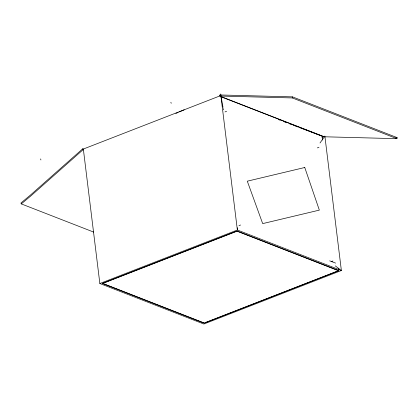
<?xml version="1.0" encoding="UTF-8"?>
<svg xmlns="http://www.w3.org/2000/svg" width="418" height="418" viewBox="0 0 418 418"><rect width="100%" height="100%" fill="white"/><g stroke="black" fill="none" stroke-linecap="round" stroke-linejoin="round"><path stroke-width="0.63" d="M237.664 227.753L237.367 230.015L99.85 283.514L83.339 149.043L82.727 148.803L30.279 195.211L20.9 203.054L21.302 203.9L93.684 232.089M292.318 97.937L292.485 96.866L219.769 94.959L219.602 96.03L292.318 97.937L396.933 138.682L397.1 137.611L292.485 96.866M320.016 142.982L324.859 136.049L341.37 270.519L203.848 324.018L99.85 283.514M83.741 149.884L83.13 149.649L30.686 196.058L21.302 203.9M175.847 113.435L178.225 112.4M179.411 111.883L184.166 109.814M83.339 149.043L220.856 95.539L223.013 107.363M224.994 111.925L226.598 111.298M321.85 137.219L323.652 136.514M317.361 147.899L318.965 147.272M238.955 225.642L240.564 225.015M102.447 283.373L237.006 231.023L338.773 270.66L204.23 323.156L102.447 283.373L203.603 322.774M102.462 283.519L237.022 231.17L338.789 270.801M331.511 261.537L332.927 260.989M204.815 322.774L338.773 270.66M395.804 137.595L397.1 137.611M396.933 138.682L324.216 136.775L220.824 96.501M278.331 119.538L280.159 120.227M283.822 121.617L286.873 122.772M289.313 123.697L292.365 124.857M293.582 125.316L297.856 126.936M299.074 127.396L322.262 136.184L322.738 140.056M329.687 260.848L335.612 263.094M221.101 96.788L322.262 136.184M335.304 265.89L341.37 270.519L237.367 230.015L220.856 95.539M82.727 148.803L83.13 149.649M220.579 93.982L220.934 95.011M170.873 102.264L171.228 103.298M40.583 158.918L40.933 159.953M223.243 108.607L223.468 109.85M338.475 268.231L338.7 270.049M304.759 167.498L247.299 181.182L262.682 223.614L319.342 210.123L304.759 167.498"/></g></svg>
